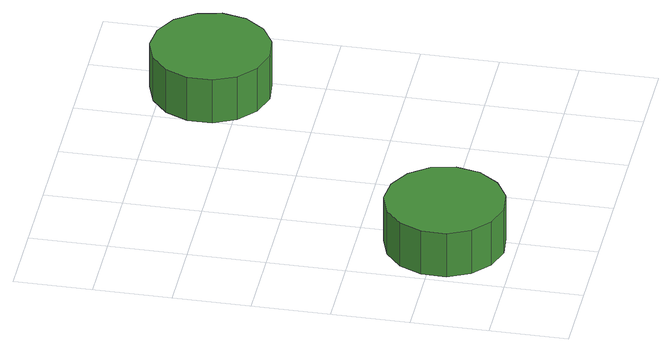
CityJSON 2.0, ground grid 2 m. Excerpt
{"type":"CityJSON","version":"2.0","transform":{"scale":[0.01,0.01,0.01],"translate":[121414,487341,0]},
"CityObjects":{
"tree1":{"type":"SolitaryVegetationObject","attributes":{"function":"something"},"geometry":[{"type":"MultiSurface","lod":"1","boundaries":[[[0,1,2,3,4,5,6,7,8,9,10,11,12,13,14]],[[15,16,17,18,19,20,21,22,23,24,25,26,27,28,29]],[[0,29,28,1]],[[1,28,27,2]],[[2,27,26,3]],[[3,26,25,4]],[[4,25,24,5]],[[5,24,23,6]],[[6,23,22,7]],[[7,22,21,8]],[[8,21,20,9]],[[9,20,19,10]],[[10,19,18,11]],[[11,18,17,12]],[[12,17,16,13]],[[13,16,15,14]],[[14,15,29,0]]]}]},
"tree2":{"type":"SolitaryVegetationObject","attributes":{"function":"something"},"geometry":[{"type":"MultiSurface","lod":"1","boundaries":[[[30,31,32,33,34,35,36,37,38,39,40,41,42,43,44]],[[45,46,47,48,49,50,51,52,53,54,55,56,57,58,59]],[[30,59,58,31]],[[31,58,57,32]],[[32,57,56,33]],[[33,56,55,34]],[[34,55,54,35]],[[35,54,53,36]],[[36,53,52,37]],[[37,52,51,38]],[[38,51,50,39]],[[39,50,49,40]],[[40,49,48,41]],[[41,48,47,42]],[[42,47,46,43]],[[43,46,45,44]],[[44,45,59,30]]]}]}
},
"vertices":[
[324,183,184],[311,245,184],[273,296,184],[218,328,184],[155,335,184],[95,315,184],[48,273,184],[22,215,184],[22,151,184],[48,93,184],[95,51,184],[155,31,184],[218,38,184],[273,70,184],[311,121,184],[311,121,57],[273,70,57],[218,38,57],[155,31,57],[95,51,57],[48,93,57],[22,151,57],[22,215,57],[48,273,57],[95,315,57],[155,335,57],[218,328,57],[273,296,57],[311,245,57],[324,183,57],
[894,880,189],[881,942,189],[843,994,189],[788,1025,189],[725,1032,189],[665,1012,189],[618,970,189],[592,912,189],[592,848,189],[618,790,189],[665,748,189],[725,728,189],[788,735,189],[843,767,189],[881,818,189],[881,818,62],[843,767,62],[788,735,62],[725,728,62],[665,748,62],[618,790,62],[592,848,62],[592,912,62],[618,970,62],[665,1012,62],[725,1032,62],[788,1025,62],[843,994,62],[881,942,62],[894,880,62]
]}
